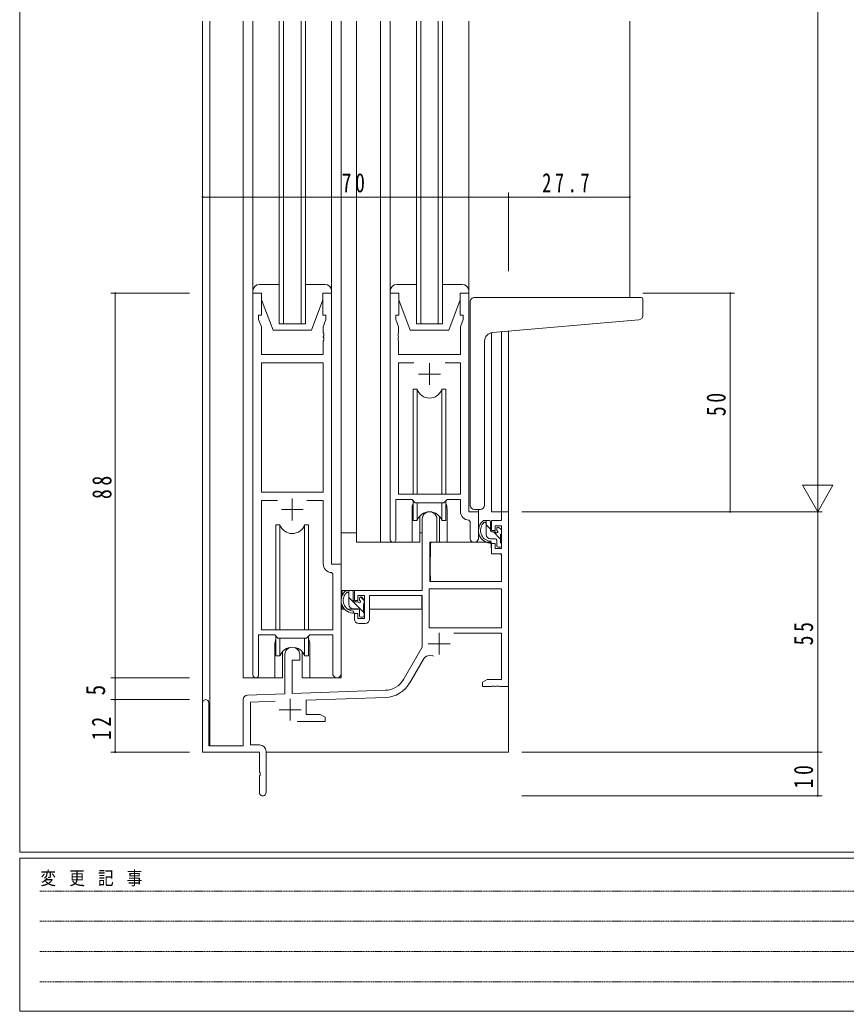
# Model space of a CAD drawing. Units: millimetres on the paper. Extents: x -397 to 397, y -282 to 282.
# Drawn here: x -393.9 to -204.9, y -282.1 to -55.3 of the extents above; entities that cross this region are included whole.
import ezdxf
from ezdxf.enums import TextEntityAlignment as Align

# ---------------------------------------------------------------- set-up
doc = ezdxf.new("R2010")
doc.units = ezdxf.units.MM
doc.linetypes.add('USER1', pattern=[0.375, 0.25, -0.125])
for name, color, linetype, lineweight in [('0-1_YKK_ZWAK', 7, 'Continuous', 18), ('0-3_YKK_11', 7, 'Continuous', 18), ('0-4_YKK_12', 2, 'Continuous', 18), ('0-5_YKK_13', 4, 'Continuous', 18), ('0-7_YKK_D', 6, 'Continuous', 18)]:
    doc.layers.add(name, color=color, linetype=linetype, lineweight=lineweight)
doc.styles.add('ＭＳ ゴシック', font='')
doc.styles.get('ＭＳ ゴシック').set_extended_font_data('MS Gothic')

msp = doc.modelspace()

# ---------------------------------------------------------------- linework, layer by layer
at = {"layer": '0-1_YKK_ZWAK'}
for p, q in [((-393.908, -245.7), (-393.908, 279.3)), ((376.092, -245.7), (-393.908, -245.7)), ((-393.908, -282.1), (-393.908, -247.1)), ((338.292, -247.1), (-393.908, -247.1)), ((-393.908, -282.1), (338.292, -282.1))]:
    msp.add_line(p, q, dxfattribs=at)
at = {"layer": '0-1_YKK_ZWAK', "linetype": 'USER1'}
for p, q in [((-389.31, -254.612), (-141.117, -254.612)), ((-389.31, -261.541), (-141.117, -261.541)), ((-389.31, -268.47), (-141.117, -268.47)), ((-389.31, -275.398), (-141.117, -275.398))]:
    msp.add_line(p, q, dxfattribs=at)
at = {"layer": '0-3_YKK_11'}
for p, q in [((-338.585, -117.831), (-340.585, -117.831)), ((-340.585, -117.831), (-340.585, -205.181)), ((-338.585, -122.831), (-338.585, -117.831)), ((-324.585, -117.831), (-324.585, -122.831)), ((-322.585, -117.831), (-324.585, -117.831)), ((-322.585, -179.831), (-322.585, -117.831)), ((-307.185, -117.831), (-309.185, -117.831)), ((-309.185, -117.831), (-309.185, -174.181)), ((-307.185, -122.831), (-307.185, -117.831)), ((-293.185, -117.831), (-293.185, -122.831)), ((-291.185, -117.831), (-293.185, -117.831)), ((-291.185, -167.831), (-291.185, -117.831)), ((-339.285, -122.831), (-338.585, -122.831)), ((-339.285, -123.831), (-339.285, -122.831)), ((-338.655, -125.562), (-339.285, -123.831)), ((-324.585, -122.831), (-323.885, -122.831)), ((-323.885, -123.831), (-324.515, -125.562)), ((-323.885, -122.831), (-323.885, -123.831)), ((-307.885, -122.831), (-307.185, -122.831)), ((-307.885, -123.831), (-307.885, -122.831)), ((-307.255, -125.562), (-307.885, -123.831)), ((-293.185, -122.831), (-292.485, -122.831)), ((-292.485, -123.831), (-293.115, -125.562)), ((-292.485, -122.831), (-292.485, -123.831)), ((-338.655, -131.831), (-338.655, -125.562)), ((-324.515, -125.562), (-324.515, -126.873)), ((-324.515, -126.873), (-324.395, -127.056)), ((-307.375, -127.056), (-307.255, -126.873)), ((-307.255, -126.873), (-307.255, -125.562)), ((-293.115, -125.562), (-293.115, -131.831)), ((-324.395, -127.606), (-324.515, -127.789)), ((-324.515, -127.789), (-324.515, -127.873)), ((-324.515, -127.873), (-324.395, -128.056)), ((-324.395, -128.606), (-324.515, -128.789)), ((-324.515, -128.789), (-324.515, -131.831)), ((-324.395, -127.056), (-324.395, -127.606)), ((-324.395, -128.056), (-324.395, -128.606)), ((-307.375, -127.606), (-307.375, -127.056)), ((-307.255, -127.789), (-307.375, -127.606)), ((-307.375, -128.056), (-307.255, -127.873)), ((-307.375, -128.606), (-307.375, -128.056)), ((-307.255, -128.789), (-307.375, -128.606)), ((-307.255, -127.873), (-307.255, -127.789)), ((-307.255, -131.831), (-307.255, -128.789)), ((-324.515, -131.831), (-338.655, -131.831)), ((-338.655, -133.761), (-338.655, -163.331)), ((-324.515, -133.761), (-338.655, -133.761)), ((-338.655, -133.761), (-338.655, -163.331)), ((-324.515, -163.331), (-324.515, -133.761)), ((-293.115, -131.831), (-307.255, -131.831)), ((-303.772, -133.761), (-307.255, -133.761)), ((-307.255, -133.761), (-307.255, -163.831)), ((-303.772, -133.761), (-307.255, -133.761)), ((-293.115, -133.761), (-296.598, -133.761)), ((-293.115, -163.831), (-293.115, -133.761)), ((-300.185, -133.831), (-300.185, -138.831)), ((-302.685, -136.331), (-297.685, -136.331)), ((-338.655, -163.331), (-324.515, -163.331)), ((-334.935, -165.261), (-338.655, -165.261)), ((-338.655, -165.261), (-338.655, -194.831)), ((-334.935, -165.261), (-338.655, -165.261)), ((-331.585, -164.831), (-331.585, -169.831)), ((-324.515, -165.261), (-328.234, -165.261)), ((-324.515, -179.761), (-324.515, -165.261)), ((-307.885, -165.031), (-304.185, -165.031)), ((-307.885, -174.181), (-307.885, -165.031)), ((-307.255, -163.831), (-293.115, -163.831)), ((-304.185, -165.031), (-303.455, -165.761)), ((-296.915, -165.761), (-296.185, -165.031)), ((-296.185, -165.031), (-293.115, -165.031)), ((-293.115, -165.031), (-293.115, -167.761)), ((-334.085, -167.331), (-329.085, -167.331)), ((-303.455, -165.761), (-296.915, -165.761)), ((-288.985, -167.831), (-291.185, -167.831)), ((-288.985, -173.866), (-288.985, -167.831)), ((-283.715, -167.831), (-282.085, -167.831)), ((-283.715, -169.831), (-283.715, -167.831)), ((-282.085, -167.831), (-282.085, -207.831)), ((-301.885, -185.831), (-301.885, -169.531)), ((-298.485, -169.531), (-298.485, -174.831)), ((-291.202, -169.759), (-290.915, -170.059)), ((-290.915, -170.059), (-290.915, -173.866)), ((-285.985, -169.831), (-283.715, -169.831)), ((-285.985, -172.131), (-285.985, -169.831)), ((-285.185, -172.131), (-285.985, -172.131)), ((-285.185, -171.031), (-285.185, -172.131)), ((-283.715, -171.031), (-285.185, -171.031)), ((-283.715, -176.231), (-283.715, -171.031)), ((-300.085, -174.831), (-300.085, -183.831)), ((-298.485, -174.831), (-300.085, -174.831)), ((-285.985, -175.131), (-285.185, -175.131)), ((-285.985, -177.431), (-285.985, -175.131)), ((-285.185, -175.131), (-285.185, -176.231)), ((-285.185, -176.231), (-283.715, -176.231)), ((-283.715, -177.431), (-285.985, -177.431)), ((-283.715, -183.831), (-283.715, -177.431)), ((-320.385, -179.831), (-322.585, -179.831)), ((-320.385, -204.866), (-320.385, -179.831)), ((-322.315, -182.059), (-322.602, -181.759)), ((-322.315, -194.831), (-322.315, -182.059)), ((-317.385, -185.831), (-301.885, -185.831)), ((-317.385, -188.131), (-317.385, -185.831)), ((-283.715, -185.461), (-300.255, -185.461)), ((-300.255, -185.461), (-300.255, -194.431)), ((-283.715, -185.461), (-300.255, -185.461)), ((-300.085, -183.831), (-283.715, -183.831)), ((-283.715, -194.431), (-283.715, -185.461)), ((-316.585, -188.131), (-317.385, -188.131)), ((-316.585, -187.031), (-316.585, -188.131)), ((-315.085, -187.031), (-316.585, -187.031)), ((-315.085, -192.231), (-315.085, -187.031)), ((-313.885, -187.031), (-313.885, -192.431)), ((-301.885, -187.031), (-313.885, -187.031)), ((-301.885, -198.831), (-301.885, -187.031)), ((-317.385, -191.131), (-316.585, -191.131)), ((-317.385, -192.431), (-317.385, -191.131)), ((-316.585, -191.131), (-316.585, -192.231)), ((-316.585, -192.231), (-315.085, -192.231)), ((-338.655, -194.831), (-322.315, -194.831)), ((-314.885, -193.431), (-316.385, -193.431)), ((-300.255, -194.431), (-283.715, -194.431)), ((-339.285, -196.031), (-335.585, -196.031)), ((-339.285, -205.181), (-339.285, -196.031)), ((-335.585, -196.031), (-334.855, -196.761)), ((-334.855, -196.761), (-328.315, -196.761)), ((-328.315, -196.761), (-327.585, -196.031)), ((-327.585, -196.031), (-322.315, -196.031)), ((-322.315, -196.031), (-322.315, -204.866)), ((-297.985, -195.531), (-297.985, -200.531)), ((-283.715, -195.631), (-294.586, -195.631)), ((-283.715, -206.201), (-283.715, -195.631)), ((-306.139, -206.199), (-301.885, -198.831)), ((-300.485, -198.031), (-295.485, -198.031)), ((-333.285, -209.499), (-333.285, -200.531)), ((-331.585, -201.831), (-331.585, -209.44)), ((-329.885, -201.831), (-331.585, -201.831)), ((-329.885, -200.531), (-329.885, -201.831)), ((-301.591, -201.582), (-304.727, -207.014)), ((-288.085, -206.831), (-286.993, -206.201)), ((-286.993, -206.201), (-283.715, -206.201)), ((-288.085, -207.831), (-288.085, -206.831)), ((-286.043, -207.831), (-288.085, -207.831)), ((-285.86, -207.711), (-286.043, -207.831)), ((-285.31, -207.711), (-285.86, -207.711)), ((-285.126, -207.831), (-285.31, -207.711)), ((-285.043, -207.831), (-285.126, -207.831)), ((-284.86, -207.711), (-285.043, -207.831)), ((-284.31, -207.711), (-284.86, -207.711)), ((-284.126, -207.831), (-284.31, -207.711)), ((-282.085, -207.831), (-284.126, -207.831)), ((-342.785, -221.431), (-342.785, -210.797)), ((-341.819, -209.797), (-333.285, -209.499)), ((-332.085, -210.631), (-332.085, -215.631)), ((-331.585, -209.44), (-310.294, -208.696)), ((-310.238, -210.325), (-328.385, -210.959)), ((-352.085, -222.831), (-352.085, -211.531)), ((-350.685, -211.531), (-350.685, -221.431)), ((-335.517, -211.208), (-341.155, -211.405)), ((-341.155, -211.405), (-341.155, -221.201)), ((-334.585, -213.131), (-329.585, -213.131)), ((-328.385, -210.959), (-328.385, -214.201)), ((-328.385, -214.201), (-325.176, -214.201)), ((-325.176, -214.201), (-324.085, -214.831)), ((-324.085, -214.831), (-324.085, -215.831)), ((-324.085, -215.831), (-330.435, -215.831)), ((-350.685, -221.431), (-342.785, -221.431)), ((-341.155, -221.201), (-339.085, -221.201)), ((-339.085, -222.831), (-352.085, -222.831)), ((-339.085, -227.373), (-339.085, -222.831)), ((-337.585, -222.701), (-337.585, -232.081)), ((-338.965, -227.556), (-339.085, -227.373)), ((-339.085, -228.289), (-338.965, -228.106)), ((-339.085, -232.081), (-339.085, -228.289)), ((-338.965, -228.106), (-338.965, -227.556))]:
    msp.add_line(p, q, dxfattribs=at)
for centre, radius, start, end in [((-300.185, -169.531), 1.7, 359.99999, 180.00001), ((-291.115, -167.761), 2, 180, 267.50807), ((-308.535, -174.181), 0.65, 179.99999, 0.00001), ((-289.95, -173.866), 0.965, 179.99999, 0.00001), ((-322.515, -179.761), 2, 180, 267.50807), ((-316.385, -192.431), 1, 180.00001, 269.99999), ((-314.885, -192.431), 1, 270.00001, 359.99999), ((-331.585, -200.531), 1.7, 359.99999, 180.00001), ((-300.032, -202.482), 1.8, 65.29866, 149.99999), ((-339.935, -205.181), 0.65, 179.99999, 0.00001), ((-321.35, -204.866), 0.965, 179.99999, 0.00001), ((-310.469, -203.699), 5, 272, 330), ((-310.469, -203.699), 6.63, 272, 330), ((-351.385, -211.531), 0.7, 359.99999, 180.00001), ((-341.785, -210.797), 1, 91.99998, 180), ((-339.085, -222.701), 1.5, 0.00001, 89.99999), ((-338.335, -232.081), 0.75, 179.99999, 0.00001)]:
    msp.add_arc(centre, radius, start, end, dxfattribs=at)
at = {"layer": '0-4_YKK_12'}
for p, q in [((-352.085, -211.531), (-352.085, -55.581)), ((-350.455, -55.581), (-350.455, -221.431)), ((-342.785, -55.581), (-342.785, -205.831)), ((-334.585, -124.831), (-334.585, -55.581)), ((-333.585, -55.581), (-333.585, -124.831)), ((-329.585, -124.831), (-329.585, -55.581)), ((-320.385, -55.581), (-320.385, -205.831)), ((-316.884, -55.581), (-316.884, -174.831)), ((-311.385, -55.581), (-311.385, -174.831)), ((-303.185, -124.831), (-303.185, -55.581)), ((-302.185, -55.581), (-302.185, -124.831)), ((-298.185, -124.831), (-298.185, -55.581)), ((-254.385, -55.581), (-254.385, -118.834)), ((-285.985, -126.874), (-285.985, -167.831)), ((-283.715, -167.831), (-283.715, -126.662)), ((-282.085, -126.52), (-282.085, -167.831)), ((-304.185, -167.331), (-304.185, -174.831)), ((-296.185, -167.331), (-296.185, -174.831)), ((-288.985, -167.331), (-288.985, -168.131)), ((-288.985, -168.131), (-288.985, -167.831)), ((-283.415, -167.831), (-285.985, -167.831)), ((-304.185, -174.831), (-316.884, -174.831)), ((-289.957, -174.831), (-296.185, -174.831)), ((-335.585, -198.331), (-335.585, -205.831)), ((-327.585, -198.331), (-327.585, -205.831)), ((-335.585, -205.831), (-342.785, -205.831)), ((-320.385, -205.831), (-327.585, -205.831)), ((-282.085, -207.331), (-282.085, -222.831)), ((-337.585, -222.831), (-282.085, -222.831))]:
    msp.add_line(p, q, dxfattribs=at)
for points in [[(-328.585, -55.581), (-328.585, -124.831), (-334.585, -124.831)], [(-297.185, -55.581), (-297.185, -124.831), (-303.185, -124.831)]]:
    msp.add_lwpolyline(points, dxfattribs=at)
for centre, start, end in [((-300.185, -167.331), 159.63586, 180), ((-300.185, -167.331), 0, 20.36414), ((-331.585, -198.331), 159.63586, 180), ((-331.585, -198.331), 0, 20.36414)]:
    msp.add_arc(centre, 4, start, end, dxfattribs=at)
at = {"layer": '0-5_YKK_13'}
for p, q in [((-340.585, -55.581), (-340.585, -123.331)), ((-322.585, -55.581), (-322.585, -123.331)), ((-309.185, -55.581), (-309.185, -123.331)), ((-291.185, -55.581), (-291.185, -123.331)), ((-334.585, -115.831), (-339.085, -115.831)), ((-324.085, -115.831), (-328.585, -115.831)), ((-324.585, -119.331), (-324.585, -117.831)), ((-303.185, -115.831), (-307.685, -115.831)), ((-292.685, -115.831), (-297.185, -115.831)), ((-293.185, -119.331), (-293.185, -117.831)), ((-338.585, -119.331), (-335.985, -126.331)), ((-324.585, -119.331), (-327.185, -126.331)), ((-307.185, -119.331), (-304.585, -126.331)), ((-293.185, -119.331), (-295.785, -126.331)), ((-290.887, -126.286), (-290.887, -119.834)), ((-289.887, -118.834), (-251.687, -118.834)), ((-251.387, -122.918), (-251.387, -119.134)), ((-285.761, -126.841), (-252.3, -123.914)), ((-335.985, -126.331), (-327.185, -126.331)), ((-304.585, -126.331), (-295.785, -126.331)), ((-290.887, -126.286), (-290.887, -127.29)), ((-290.887, -166.334), (-290.887, -127.29)), ((-287.587, -166.334), (-287.587, -128.834)), ((-303.013, -139.831), (-303.935, -139.831)), ((-303.935, -139.831), (-303.935, -163.831)), ((-303.013, -163.831), (-303.013, -139.831)), ((-296.435, -139.831), (-297.356, -139.831)), ((-297.356, -163.831), (-297.356, -139.831)), ((-296.435, -163.831), (-296.435, -139.831)), ((-303.935, -165.281), (-303.935, -169.831)), ((-296.435, -169.831), (-296.435, -165.281)), ((-303.013, -169.831), (-303.013, -165.761)), ((-297.356, -169.831), (-297.356, -165.761)), ((-289.887, -167.334), (-288.587, -167.334)), ((-303.935, -169.831), (-303.013, -169.831)), ((-297.356, -169.831), (-296.435, -169.831)), ((-286.515, -169.831), (-287.815, -169.831)), ((-287.215, -173.031), (-287.215, -169.831)), ((-334.413, -170.831), (-335.335, -170.831)), ((-335.335, -170.831), (-335.335, -194.831)), ((-334.413, -194.831), (-334.413, -170.831)), ((-327.835, -170.831), (-328.756, -170.831)), ((-328.756, -194.831), (-328.756, -170.831)), ((-327.835, -194.831), (-327.835, -170.831)), ((-286.215, -171.803), (-287.215, -170.803)), ((-286.215, -172.131), (-286.215, -170.131)), ((-284.815, -171.631), (-284.815, -171.97)), ((-283.802, -171.919), (-284.302, -171.419)), ((-283.715, -172.731), (-283.715, -172.131)), ((-320.38, -185.831), (-320.38, -172.631)), ((-316.884, -172.631), (-320.38, -172.631)), ((-302.435, -172.631), (-301.885, -172.631)), ((-285.115, -174.031), (-286.215, -174.031)), ((-285.276, -172.431), (-285.915, -172.431)), ((-283.915, -174.103), (-285.587, -172.431)), ((-284.815, -174.331), (-284.815, -175.631)), ((-283.915, -174.931), (-283.915, -172.931)), ((-299.96, -175.128), (-300.015, -181.331)), ((-286.083, -174.831), (-299.66, -174.831)), ((-284.515, -175.931), (-284.015, -175.931)), ((-283.715, -175.631), (-283.715, -175.131)), ((-299.98, -177.331), (-300.085, -177.331)), ((-283.715, -181.331), (-283.746, -177.728)), ((-300.015, -181.331), (-299.995, -183.533)), ((-283.734, -183.533), (-283.715, -181.331)), ((-300.085, -182.261), (-300.006, -182.34)), ((-302.185, -185.831), (-320.38, -185.831)), ((-320.18, -185.831), (-320.18, -187.082)), ((-317.915, -185.831), (-319.215, -185.831)), ((-318.615, -189.031), (-318.615, -185.831)), ((-299.695, -183.831), (-284.034, -183.831)), ((-315.315, -190.787), (-318.615, -187.487)), ((-317.615, -188.131), (-317.615, -186.131)), ((-316.215, -187.631), (-316.215, -187.97)), ((-315.115, -188.158), (-315.941, -187.332)), ((-315.202, -187.919), (-315.702, -187.419)), ((-315.115, -188.731), (-315.115, -188.131)), ((-301.98, -187.111), (-301.98, -190.131)), ((-320.18, -189.221), (-320.18, -190.131)), ((-320.18, -190.131), (-319.6, -190.131)), ((-318.903, -190.131), (-316.291, -190.131)), ((-316.515, -190.031), (-317.615, -190.031)), ((-316.676, -188.431), (-317.315, -188.431)), ((-316.215, -190.331), (-316.215, -191.631)), ((-315.315, -190.931), (-315.315, -188.931)), ((-315.315, -190.131), (-315.085, -190.131)), ((-301.98, -190.131), (-313.885, -190.131)), ((-315.915, -191.931), (-315.415, -191.931)), ((-315.115, -191.631), (-315.115, -191.131)), ((-335.335, -196.281), (-335.335, -200.831)), ((-334.413, -200.831), (-334.413, -196.761)), ((-328.756, -200.831), (-328.756, -196.761)), ((-327.835, -200.831), (-327.835, -196.281)), ((-335.335, -200.831), (-334.413, -200.831)), ((-333.835, -199.847), (-333.835, -205.831)), ((-329.335, -205.831), (-329.335, -199.847)), ((-328.756, -200.831), (-327.835, -200.831)), ((-335.585, -205.831), (-333.835, -205.831)), ((-329.335, -205.831), (-327.585, -205.831))]:
    msp.add_line(p, q, dxfattribs=at)
for points in [[(-340.585, -117.331), (-340.585, -117.831), (-338.585, -117.831), (-338.585, -119.331)], [(-324.585, -117.831), (-322.585, -117.831), (-322.585, -117.331)], [(-309.185, -117.331), (-309.185, -117.831), (-307.185, -117.831), (-307.185, -119.331)], [(-293.185, -117.831), (-291.185, -117.831), (-291.185, -117.331)], [(-302.435, -168.846), (-302.435, -174.831), (-304.185, -174.831)], [(-296.185, -174.831), (-297.935, -174.831), (-297.935, -168.846)], [(-286.083, -174.831), (-286.015, -177.431), (-284.046, -177.431)]]:
    msp.add_lwpolyline(points, dxfattribs=at)
for centre, radius, start, end in [((-339.085, -117.331), 1.5, 90, 180), ((-324.085, -117.331), 1.5, 0, 90), ((-307.685, -117.331), 1.5, 90, 180), ((-292.685, -117.331), 1.5, 0, 90), ((-289.887, -119.834), 1, 135.573, 180), ((-289.887, -119.834), 1, 90, 135.573), ((-289.887, -119.834), 1, 121.36729, 135.573), ((-251.687, -119.134), 0.3, 0, 90), ((-252.387, -122.918), 1, 275, 0), ((-285.587, -128.834), 2, 95, 180), ((-300.185, -138.831), 3, 199.4715, 340.5285), ((-300.185, -170.831), 3, 19.47123, 160.52878), ((-289.887, -166.334), 1, 180, 270), ((-288.587, -166.334), 1, 270, 0), ((-286.1, -172.152), 2.885, 126.45193, 263.90389), ((-286.515, -170.131), 0.3, 0, 90), ((-331.585, -169.831), 3, 199.4715, 340.5285), ((-286.015, -172.118), 2.504, 139.45806, 259.25217), ((-288.075, -170.235), 0.3, 301.6219, 336.95039), ((-287.615, -170.431), 0.2, 36.8699, 156.95039), ((-287.215, -170.131), 0.3, 216.8699, 270), ((-285.915, -172.131), 0.3, 180, 270), ((-284.815, -172.431), 0.25, 213.05573, 56.94427), ((-284.515, -171.631), 0.3, 45, 180), ((-284.515, -171.97), 0.3, 180, 236.94427), ((-284.015, -172.131), 0.3, 0, 45), ((-286.215, -173.031), 1, 180, 270), ((-286.336, -174.781), 0.25, 253.6388, 125.58162), ((-285.276, -172.731), 0.3, 33.05573, 90), ((-285.115, -174.331), 0.3, 0, 90), ((-283.915, -172.731), 0.2, 270, 0), ((-299.66, -175.131), 0.3, 90, 179.5), ((-284.515, -175.631), 0.3, 180, 270), ((-284.015, -175.631), 0.3, 270, 0), ((-283.915, -175.131), 0.2, 0, 90), ((-284.046, -177.731), 0.3, 0.5, 90), ((-299.695, -183.531), 0.3, 180.5, 270), ((-284.034, -183.531), 0.3, 270, 359.5), ((-317.5, -188.152), 2.885, 126.45193, 263.90389), ((-317.915, -186.131), 0.3, 0, 90), ((-317.415, -188.118), 2.504, 139.45806, 259.25217), ((-319.475, -186.235), 0.3, 301.6219, 336.95039), ((-319.015, -186.431), 0.2, 36.8699, 156.95039), ((-318.615, -186.131), 0.3, 216.8699, 270), ((-317.315, -188.131), 0.3, 180, 270), ((-316.215, -188.431), 0.25, 213.05573, 56.94427), ((-315.915, -187.631), 0.3, 45, 180), ((-315.915, -187.97), 0.3, 180, 236.94427), ((-315.415, -188.131), 0.3, 0, 45), ((-317.615, -189.031), 1, 180, 270), ((-316.676, -188.731), 0.3, 33.05573, 90), ((-316.515, -190.331), 0.3, 0, 90), ((-315.315, -188.731), 0.2, 270, 0), ((-317.736, -190.781), 0.25, 253.6388, 125.58162), ((-315.915, -191.631), 0.3, 180, 270), ((-315.415, -191.631), 0.3, 270, 0), ((-315.315, -191.131), 0.2, 0, 90), ((-331.585, -201.831), 3, 19.47123, 160.52878)]:
    msp.add_arc(centre, radius, start, end, dxfattribs=at)
at = {"layer": '0-7_YKK_D'}
for p, q in [((-211.387, 225.169), (-211.387, -160.831)), ((-352.085, -112.831), (-352.085, -94.831)), ((-282.085, -112.831), (-282.085, -94.831)), ((-282.085, -112.831), (-282.085, -94.831)), ((-254.385, -112.831), (-254.385, -94.831)), ((-352.085, -95.831), (-282.085, -95.831)), ((-282.085, -95.831), (-254.385, -95.831)), ((-355.085, -117.831), (-373.085, -117.831)), ((-372.085, -205.831), (-372.085, -117.831)), ((-251.385, -117.831), (-230.387, -117.831)), ((-231.387, -167.831), (-231.387, -117.831)), ((-211.387, -167.831), (-211.387, -155.706)), ((-211.387, -167.831), (-214.887, -161.769)), ((-207.887, -161.769), (-214.887, -161.769)), ((-211.387, -167.831), (-207.887, -161.769)), ((-279.085, -167.831), (-210.387, -167.831)), ((-251.385, -167.831), (-210.387, -167.831)), ((-251.385, -167.831), (-230.387, -167.831)), ((-211.387, -167.831), (-211.387, -222.831)), ((-355.085, -205.831), (-373.085, -205.831)), ((-355.085, -205.831), (-373.085, -205.831)), ((-372.085, -210.831), (-372.085, -205.831)), ((-355.085, -210.831), (-373.085, -210.831)), ((-355.085, -210.831), (-373.085, -210.831)), ((-372.085, -210.831), (-372.085, -222.831)), ((-355.085, -222.831), (-373.085, -222.831)), ((-279.085, -222.831), (-210.387, -222.831)), ((-279.085, -222.831), (-210.387, -222.831)), ((-211.387, -222.831), (-211.387, -232.831)), ((-279.085, -232.831), (-210.387, -232.831))]:
    msp.add_line(p, q, dxfattribs=at)
for centre, start, end in [((-352.085, -95.831), 0, 180), ((-352.085, -95.831), 180, 0), ((-282.085, -95.831), 0, 180), ((-282.085, -95.831), 0, 180), ((-282.085, -95.831), 180, 0), ((-282.085, -95.831), 180, 0), ((-254.385, -95.831), 0, 180), ((-254.385, -95.831), 180, 0), ((-372.085, -117.831), 90, 270), ((-372.085, -117.831), 270, 90), ((-231.387, -117.831), 90, 270), ((-231.387, -117.831), 270, 90), ((-231.387, -167.831), 90, 270), ((-231.387, -167.831), 270, 90), ((-372.085, -205.831), 90, 270), ((-372.085, -205.831), 90, 270), ((-372.085, -205.831), 270, 90), ((-372.085, -205.831), 270, 90), ((-372.085, -210.831), 90, 270), ((-372.085, -210.831), 90, 270), ((-372.085, -210.831), 270, 90), ((-372.085, -210.831), 270, 90), ((-372.085, -222.831), 90, 270), ((-372.085, -222.831), 270, 90), ((-211.387, -222.831), 90, 270), ((-211.387, -222.831), 90, 270), ((-211.387, -222.831), 270, 90), ((-211.387, -222.831), 270, 90), ((-211.387, -232.831), 90, 270), ((-211.387, -232.831), 270, 90)]:
    msp.add_arc(centre, 0.106, start, end, dxfattribs=at)

# ---------------------------------------------------------------- texts
at = {"layer": '0-1_YKK_ZWAK', "insert": (-389.194, -253.547), "char_height": 3.079, "attachment_point": 7, "style": 'ＭＳ ゴシック'}
msp.add_mtext('\\T1.23;\\W0.85;変\\~更\\~記\\~事', dxfattribs=at)
at = {"layer": '0-7_YKK_D', "color": 7, "style": 'ＭＳ ゴシック', "width": 0.8}
msp.add_text('5', height=4.399, rotation=90, dxfattribs=at).set_placement((-373.085, -209.842), align=Align.BOTTOM_LEFT)
at = {"layer": '0-7_YKK_D', "color": 7, "char_height": 4.399, "attachment_point": 7, "style": 'ＭＳ ゴシック'}
for s, insert in [('\\T1.37;\\W0.75;70', (-320.276, -94.831)), ('\\T1.39;\\W0.7;27.7', (-274.411, -94.831))]:
    msp.add_mtext(s, dxfattribs=dict(at, insert=insert))
at = {"layer": '0-7_YKK_D', "color": 7, "char_height": 4.399, "attachment_point": 7, "rotation": 90, "style": 'ＭＳ ゴシック'}
for s, insert in [('\\T1.37;\\W0.75;50', (-232.387, -145.962)), ('\\T1.37;\\W0.75;88', (-372.885, -164.925)), ('\\T1.37;\\W0.75;55', (-212.387, -198.401)), ('\\T1.37;\\W0.75;12', (-373.085, -220.084)), ('\\T1.37;\\W0.75;10', (-212.387, -231.132))]:
    msp.add_mtext(s, dxfattribs=dict(at, insert=insert))

doc.saveas('drawing.dxf')
